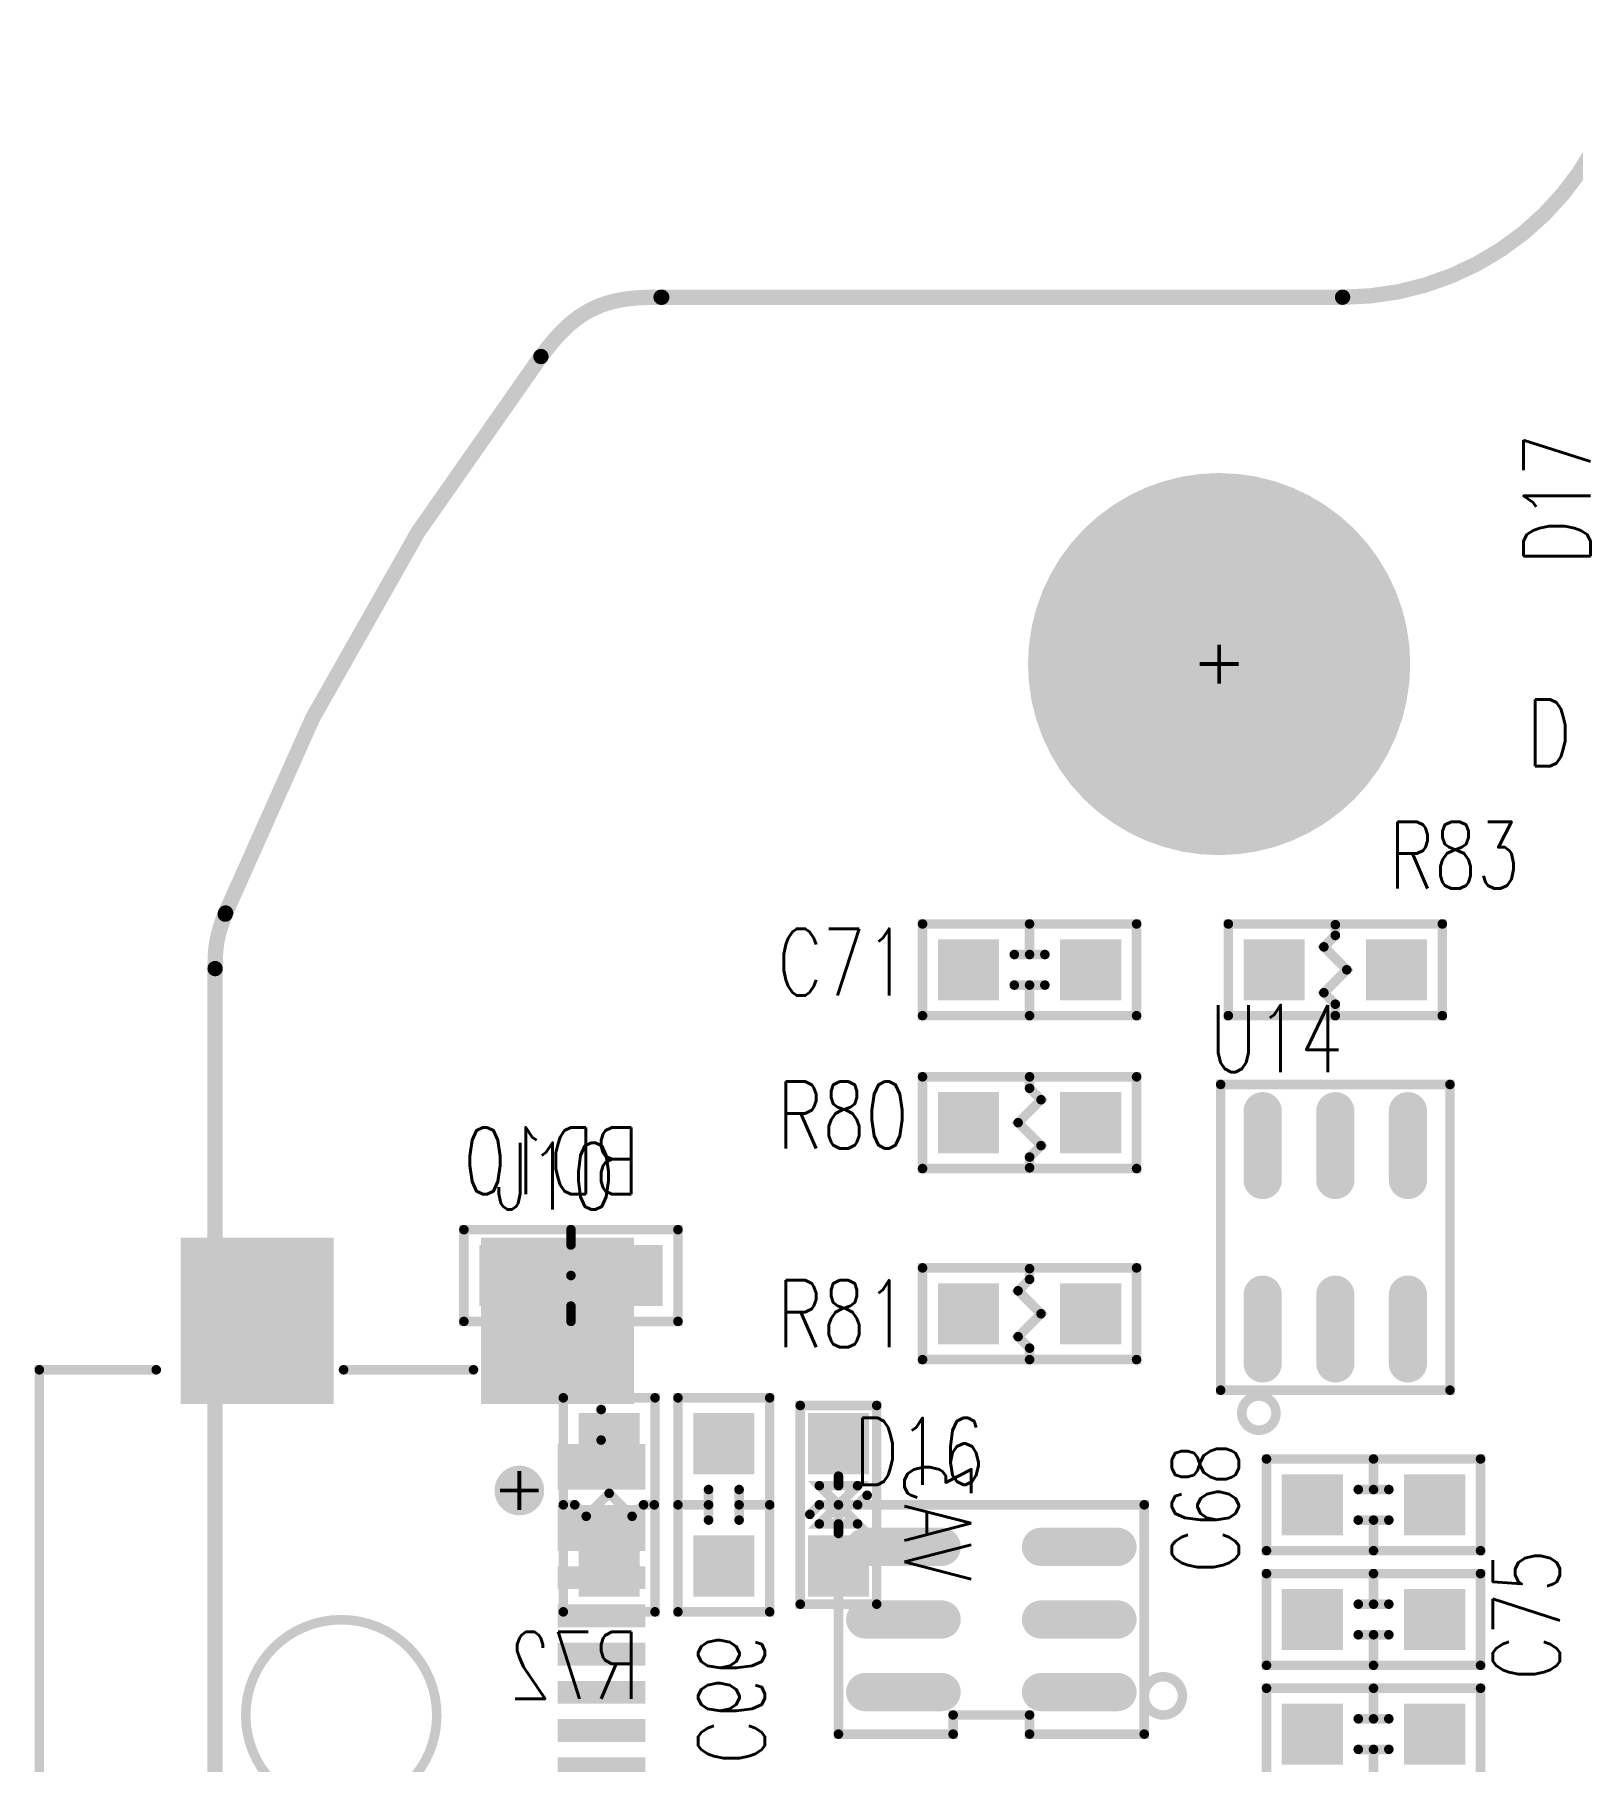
# Model space of a CAD drawing. Extents: x 161.5 to 223.1, y -5 to 48.5.
# Drawn here: x 161.48 to 181.6, y 21.14 to 43.74 of the extents above; entities that cross this region are included whole.
import ezdxf
from ezdxf.enums import TextEntityAlignment as Align

# ---------------------------------------------------------------- set-up
doc = ezdxf.new("R2010")
doc.units = 0
doc.header["$MEASUREMENT"] = 0
doc.layers.get('0').update_dxf_attribs({"linetype": 'CONTINUOUS'})
for name, color, linetype in [('2D_LINE_00', 136, 'CONTINUOUS'), ('DRIL_NPLTE_THRU_01', 4, 'CONTINUOUS'), ('DRIL_NPLTE_THRU_02', 176, 'CONTINUOUS'), ('DRIL_NPLTE_THRU_03', 216, 'CONTINUOUS'), ('DRIL_NPLTE_THRU_04', 16, 'CONTINUOUS'), ('DRIL_PLTE_THRU_01', 4, 'CONTINUOUS'), ('DRIL_PLTE_THRU_02', 176, 'CONTINUOUS'), ('DRIL_PLTE_THRU_03', 216, 'CONTINUOUS'), ('DRIL_PLTE_THRU_04', 16, 'CONTINUOUS'), ('DRIL_SYMBOL', 254, 'CONTINUOUS'), ('PADS_BOT', 1, 'CONTINUOUS'), ('PADS_INNER', 136, 'CONTINUOUS'), ('PADS_TOP', 136, 'CONTINUOUS'), ('PART_BOT_2DLINE_00', 6, 'CONTINUOUS'), ('PART_BOT_2DLINE_01', 6, 'CONTINUOUS'), ('PART_NAME_01', 2, 'CONTINUOUS'), ('PART_NAME_04', 6, 'CONTINUOUS'), ('PART_TOP_2DLINE_00', 2, 'CONTINUOUS'), ('PART_TOP_2DLINE_01', 2, 'CONTINUOUS')]:
    doc.layers.add(name, color=color, linetype=linetype)
doc.styles.add('W0$125', font='simplex', dxfattribs={"width": 0.75})

# ---------------------------------------------------------------- blocks, each defined once
blk = doc.blocks.new('SMOOTH_0$2')
at = {"const_width": 0.1}
blk.add_lwpolyline([(-0.05, 0, 1), (0.05, 0, 1)], format="xyb", close=True, dxfattribs=at)
blk = doc.blocks.new('DRAWING_144')
at = {"layer": '2D_LINE_00', "const_width": 0.2}
for points in [[(-30.405, 40.3, 0.382363), (-26.677, 43.637)], [(-40.893, 39.524, 0.071681), (-45.018, 32.243)]]:
    blk.add_lwpolyline(points, format="xyb", dxfattribs=at)
for points in [[(-39.312, 40.3), (-39.321, 40.3), (-39.329, 40.3), (-39.337, 40.3), (-39.346, 40.3), (-39.354, 40.3), (-39.362, 40.3), (-39.371, 40.3), (-39.379, 40.3), (-39.387, 40.299), (-39.395, 40.299), (-39.404, 40.299), (-39.412, 40.299), (-39.42, 40.299), (-39.429, 40.299), (-39.437, 40.299), (-39.445, 40.299), (-39.454, 40.299), (-39.462, 40.298), (-39.47, 40.298), (-39.479, 40.298), (-39.487, 40.298), (-39.495, 40.298), (-39.503, 40.297), (-39.512, 40.297), (-39.52, 40.297), (-39.528, 40.297), (-39.537, 40.296), (-39.545, 40.296), (-39.553, 40.296), (-39.561, 40.295), (-39.57, 40.295), (-39.578, 40.295), (-39.586, 40.294), (-39.595, 40.294), (-39.603, 40.293), (-39.611, 40.293), (-39.619, 40.292), (-39.628, 40.292), (-39.636, 40.291), (-39.644, 40.291), (-39.653, 40.29), (-39.661, 40.289), (-39.669, 40.289), (-39.677, 40.288), (-39.686, 40.287), (-39.694, 40.286), (-39.702, 40.286), (-39.71, 40.285), (-39.719, 40.284), (-39.727, 40.283), (-39.735, 40.282), (-39.743, 40.281), (-39.752, 40.28), (-39.76, 40.279), (-39.768, 40.278), (-39.776, 40.277), (-39.785, 40.276), (-39.793, 40.274), (-39.801, 40.273), (-39.809, 40.272), (-39.818, 40.271), (-39.826, 40.269), (-39.834, 40.268), (-39.842, 40.266), (-39.85, 40.265), (-39.859, 40.263), (-39.867, 40.262), (-39.875, 40.26), (-39.883, 40.259), (-39.891, 40.257), (-39.9, 40.255), (-39.908, 40.253), (-39.916, 40.252), (-39.924, 40.25), (-39.932, 40.248), (-39.94, 40.246), (-39.948, 40.244), (-39.956, 40.242), (-39.964, 40.24), (-39.973, 40.238), (-39.981, 40.235), (-39.989, 40.233), (-39.997, 40.231), (-40.005, 40.229), (-40.013, 40.226), (-40.021, 40.224), (-40.029, 40.222), (-40.037, 40.219), (-40.045, 40.217), (-40.052, 40.214), (-40.06, 40.211), (-40.068, 40.209), (-40.076, 40.206), (-40.084, 40.203), (-40.092, 40.2), (-40.1, 40.197), (-40.107, 40.195), (-40.115, 40.192), (-40.123, 40.189), (-40.131, 40.186), (-40.138, 40.182), (-40.146, 40.179), (-40.154, 40.176), (-40.161, 40.173), (-40.169, 40.17), (-40.177, 40.166), (-40.184, 40.163), (-40.192, 40.159), (-40.199, 40.156), (-40.207, 40.152), (-40.214, 40.149), (-40.222, 40.145), (-40.229, 40.141), (-40.237, 40.137), (-40.244, 40.134), (-40.251, 40.13), (-40.259, 40.126), (-40.266, 40.122), (-40.273, 40.118), (-40.281, 40.114), (-40.288, 40.11), (-40.295, 40.106), (-40.302, 40.101), (-40.309, 40.097), (-40.317, 40.093), (-40.324, 40.088), (-40.331, 40.084), (-40.338, 40.08), (-40.345, 40.075), (-40.352, 40.071), (-40.359, 40.066), (-40.366, 40.061), (-40.373, 40.057), (-40.379, 40.052), (-40.386, 40.047), (-40.393, 40.043), (-40.4, 40.038), (-40.407, 40.033), (-40.414, 40.028), (-40.42, 40.023), (-40.427, 40.018), (-40.434, 40.013), (-40.44, 40.008), (-40.447, 40.003), (-40.453, 39.998), (-40.46, 39.993), (-40.467, 39.987), (-40.473, 39.982), (-40.48, 39.977), (-40.486, 39.972), (-40.492, 39.966), (-40.499, 39.961), (-40.505, 39.956), (-40.511, 39.95), (-40.518, 39.945), (-40.524, 39.939), (-40.53, 39.934), (-40.537, 39.928), (-40.543, 39.923), (-40.549, 39.917), (-40.555, 39.911), (-40.561, 39.906), (-40.567, 39.9), (-40.573, 39.894), (-40.579, 39.888), (-40.585, 39.883), (-40.591, 39.877), (-40.597, 39.871), (-40.603, 39.865), (-40.609, 39.859), (-40.615, 39.853), (-40.621, 39.847), (-40.626, 39.842), (-40.632, 39.836), (-40.638, 39.83), (-40.644, 39.824), (-40.649, 39.817), (-40.655, 39.811), (-40.661, 39.805), (-40.666, 39.799), (-40.672, 39.793), (-40.677, 39.787), (-40.683, 39.781), (-40.689, 39.775), (-40.694, 39.768), (-40.7, 39.762), (-40.705, 39.756), (-40.711, 39.75), (-40.716, 39.744), (-40.721, 39.737), (-40.727, 39.731), (-40.732, 39.725), (-40.738, 39.718), (-40.743, 39.712), (-40.748, 39.706), (-40.754, 39.699), (-40.759, 39.693), (-40.764, 39.687), (-40.769, 39.68), (-40.775, 39.674), (-40.78, 39.667), (-40.785, 39.661), (-40.791, 39.654), (-40.796, 39.648), (-40.801, 39.642), (-40.806, 39.635), (-40.811, 39.629), (-40.817, 39.622), (-40.822, 39.616), (-40.827, 39.609), (-40.832, 39.603), (-40.837, 39.596), (-40.842, 39.59), (-40.848, 39.583), (-40.853, 39.577), (-40.858, 39.57), (-40.863, 39.564), (-40.868, 39.557), (-40.873, 39.55), (-40.878, 39.544), (-40.884, 39.537), (-40.889, 39.531), (-40.894, 39.524)], [(-39.312, 40.3), (-30.405, 40.3)], [(-45.018, 32.243), (-45.02, 32.239), (-45.021, 32.235), (-45.023, 32.232), (-45.024, 32.228), (-45.025, 32.224), (-45.027, 32.221), (-45.028, 32.217), (-45.029, 32.213), (-45.031, 32.21), (-45.032, 32.206), (-45.034, 32.203), (-45.035, 32.199), (-45.036, 32.195), (-45.038, 32.192), (-45.039, 32.188), (-45.04, 32.184), (-45.042, 32.181), (-45.043, 32.177), (-45.044, 32.173), (-45.046, 32.17), (-45.047, 32.166), (-45.049, 32.162), (-45.05, 32.159), (-45.051, 32.155), (-45.053, 32.151), (-45.054, 32.148), (-45.055, 32.144), (-45.057, 32.14), (-45.058, 32.137), (-45.059, 32.133), (-45.06, 32.129), (-45.062, 32.126), (-45.063, 32.122), (-45.064, 32.118), (-45.066, 32.115), (-45.067, 32.111), (-45.068, 32.107), (-45.07, 32.103), (-45.071, 32.1), (-45.072, 32.096), (-45.073, 32.092), (-45.075, 32.089), (-45.076, 32.085), (-45.077, 32.081), (-45.078, 32.078), (-45.08, 32.074), (-45.081, 32.07), (-45.082, 32.066), (-45.083, 32.063), (-45.084, 32.059), (-45.086, 32.055), (-45.087, 32.052), (-45.088, 32.048), (-45.089, 32.044), (-45.09, 32.04), (-45.091, 32.037), (-45.092, 32.033), (-45.094, 32.029), (-45.095, 32.026), (-45.096, 32.022), (-45.097, 32.018), (-45.098, 32.014), (-45.099, 32.011), (-45.1, 32.007), (-45.101, 32.003), (-45.102, 31.999), (-45.103, 31.996), (-45.104, 31.992), (-45.105, 31.988), (-45.106, 31.984), (-45.107, 31.98), (-45.108, 31.977), (-45.109, 31.973), (-45.11, 31.969), (-45.111, 31.965), (-45.112, 31.962), (-45.113, 31.958), (-45.114, 31.954), (-45.115, 31.95), (-45.116, 31.946), (-45.117, 31.943), (-45.118, 31.939), (-45.118, 31.935), (-45.119, 31.931), (-45.12, 31.927), (-45.121, 31.924), (-45.122, 31.92), (-45.123, 31.916), (-45.123, 31.912), (-45.124, 31.908), (-45.125, 31.904), (-45.126, 31.901), (-45.127, 31.897), (-45.127, 31.893), (-45.128, 31.889), (-45.129, 31.885), (-45.129, 31.881), (-45.13, 31.878), (-45.131, 31.874), (-45.132, 31.87), (-45.132, 31.866), (-45.133, 31.862), (-45.134, 31.858), (-45.134, 31.854), (-45.135, 31.851), (-45.135, 31.847), (-45.136, 31.843), (-45.137, 31.839), (-45.137, 31.835), (-45.138, 31.831), (-45.138, 31.827), (-45.139, 31.824), (-45.139, 31.82), (-45.14, 31.816), (-45.14, 31.812), (-45.141, 31.808), (-45.141, 31.804), (-45.142, 31.8), (-45.142, 31.796), (-45.143, 31.793), (-45.143, 31.789), (-45.144, 31.785), (-45.144, 31.781), (-45.145, 31.777), (-45.145, 31.773), (-45.145, 31.769), (-45.146, 31.765), (-45.146, 31.762), (-45.146, 31.758), (-45.147, 31.754), (-45.147, 31.75), (-45.147, 31.746), (-45.148, 31.742), (-45.148, 31.738), (-45.148, 31.734), (-45.149, 31.73), (-45.149, 31.727), (-45.149, 31.723), (-45.149, 31.719), (-45.15, 31.715), (-45.15, 31.711), (-45.15, 31.707), (-45.15, 31.703), (-45.151, 31.699), (-45.151, 31.695), (-45.151, 31.692), (-45.151, 31.688), (-45.151, 31.684), (-45.152, 31.68), (-45.152, 31.676), (-45.152, 31.672), (-45.152, 31.668), (-45.152, 31.664), (-45.152, 31.66), (-45.153, 31.656), (-45.153, 31.653), (-45.153, 31.649), (-45.153, 31.645), (-45.153, 31.641), (-45.153, 31.637), (-45.153, 31.633), (-45.153, 31.629), (-45.154, 31.625), (-45.154, 31.621), (-45.154, 31.617), (-45.154, 31.614), (-45.154, 31.61), (-45.154, 31.606), (-45.154, 31.602), (-45.154, 31.598), (-45.154, 31.594), (-45.154, 31.59), (-45.154, 31.586), (-45.154, 31.582), (-45.154, 31.578), (-45.154, 31.575), (-45.155, 31.571), (-45.155, 31.567), (-45.155, 31.563), (-45.155, 31.559), (-45.155, 31.555), (-45.155, 31.551), (-45.155, 31.547), (-45.155, 31.543), (-45.155, 31.539), (-45.155, 31.535), (-45.155, 31.532), (-45.155, 31.528), (-45.155, 31.524), (-45.155, 31.52), (-45.155, 31.516)], [(-45.155, 11.693), (-45.155, 31.516)]]:
    blk.add_lwpolyline(points, dxfattribs=at)
at = {"layer": '2D_LINE_00'}
for p in [(-39.321, 40.3), (-39.312, 40.3), (-39.312, 40.3), (-30.405, 40.3), (-30.405, 40.3), (-40.893, 39.524), (-45.024, 32.228), (-45.023, 32.232), (-45.021, 32.235), (-45.02, 32.239), (-45.018, 32.243), (-45.018, 32.243), (-45.155, 31.516)]:
    blk.add_blockref('SMOOTH_0$2', p, dxfattribs=at)
blk = doc.blocks.new('SMOOTH_0$125')
at = {"const_width": 0.0625}
blk.add_lwpolyline([(-0.03125, 0, 1), (0.03125, 0, 1)], format="xyb", close=True, dxfattribs=at)
blk = doc.blocks.new('PART_BODY_BOT_71')
at = {"layer": 'PART_BOT_2DLINE_00', "const_width": 0.125}
blk.add_lwpolyline([(-1.4, 0.6), (1.4, 0.6), (1.4, -0.6), (-1.4, -0.6)], close=True, dxfattribs=at)
for points in [[(0, 0.6), (0, 0.2)], [(-0.2, 0.2), (0.2, 0.2)], [(-0.2, -0.2), (0.2, -0.2)], [(0, -0.2), (0, -0.6)]]:
    blk.add_lwpolyline(points, dxfattribs=at)
at = {"layer": 'PART_BOT_2DLINE_00'}
for p in [(-1.4, 0.6), (0, 0.6), (1.4, 0.6), (-0.2, 0.2), (0, 0.2), (0.2, 0.2), (-0.2, -0.2), (0, -0.2), (0.2, -0.2), (-1.4, -0.6), (0, -0.6), (1.4, -0.6)]:
    blk.add_blockref('SMOOTH_0$125', p, dxfattribs=at)
blk = doc.blocks.new('DRIL_HOLE_0')
blk.add_lwpolyline([(0, 0, 1), (0, 0, 1)], format="xyb", close=True)
blk = doc.blocks.new('PAD_0')
blk.add_lwpolyline([(0, 0, 1), (0, 0, 1)], format="xyb", close=True)
blk = doc.blocks.new('PAD_9')
at = {"const_width": 0.8}
blk.add_lwpolyline([(-0.4, 0), (0.4, 0)], dxfattribs=at)
blk = doc.blocks.new('STK_BOT_14')
at = {"layer": 'DRIL_PLTE_THRU_01'}
blk.add_blockref('DRIL_HOLE_0', (0, 0), dxfattribs=at)
at = {"layer": 'DRIL_PLTE_THRU_02'}
blk.add_blockref('DRIL_HOLE_0', (0, 0), dxfattribs=at)
at = {"layer": 'DRIL_PLTE_THRU_03'}
blk.add_blockref('DRIL_HOLE_0', (0, 0), dxfattribs=at)
at = {"layer": 'DRIL_PLTE_THRU_04'}
blk.add_blockref('DRIL_HOLE_0', (0, 0), dxfattribs=at)
at = {"layer": 'PADS_BOT'}
blk.add_blockref('PAD_9', (0, 0), dxfattribs=at)
at = {"layer": 'PADS_INNER'}
blk.add_blockref('PAD_0', (0, 0), dxfattribs=at)
at = {"layer": 'PADS_TOP'}
blk.add_blockref('PAD_0', (0, 0), dxfattribs=at)
blk = doc.blocks.new('SYM_BOT_9')
for name, p in [('PART_BODY_BOT_71', (0, 0)), ('STK_BOT_14', (-0.8, 0)), ('STK_BOT_14', (0.8, 0))]:
    blk.add_blockref(name, p)
blk = doc.blocks.new('PART_BOT_42')
blk.add_blockref('SYM_BOT_9', (0, 0))
at = {"layer": 'PART_NAME_04', "style": 'W0$125', "width": 0.75}
blk.add_text('C66', height=0.875, dxfattribs=at).set_placement((-3.4, 0.1), align=Align.MIDDLE_LEFT)
blk = doc.blocks.new('PART_BODY_TOP_71')
at = {"layer": 'PART_TOP_2DLINE_00', "const_width": 0.125}
blk.add_lwpolyline([(-1.4, 0.6), (1.4, 0.6), (1.4, -0.6), (-1.4, -0.6)], close=True, dxfattribs=at)
for points in [[(0, 0.6), (0, 0.2)], [(-0.2, 0.2), (0.2, 0.2)], [(-0.2, -0.2), (0.2, -0.2)], [(0, -0.2), (0, -0.6)]]:
    blk.add_lwpolyline(points, dxfattribs=at)
at = {"layer": 'PART_TOP_2DLINE_00'}
for p in [(-1.4, 0.6), (0, 0.6), (1.4, 0.6), (-0.2, 0.2), (0, 0.2), (0.2, 0.2), (-0.2, -0.2), (0, -0.2), (0.2, -0.2), (-1.4, -0.6), (0, -0.6), (1.4, -0.6)]:
    blk.add_blockref('SMOOTH_0$125', p, dxfattribs=at)
blk = doc.blocks.new('STK_TOP_14')
at = {"layer": 'DRIL_PLTE_THRU_01'}
blk.add_blockref('DRIL_HOLE_0', (0, 0), dxfattribs=at)
at = {"layer": 'DRIL_PLTE_THRU_02'}
blk.add_blockref('DRIL_HOLE_0', (0, 0), dxfattribs=at)
at = {"layer": 'DRIL_PLTE_THRU_03'}
blk.add_blockref('DRIL_HOLE_0', (0, 0), dxfattribs=at)
at = {"layer": 'DRIL_PLTE_THRU_04'}
blk.add_blockref('DRIL_HOLE_0', (0, 0), dxfattribs=at)
at = {"layer": 'PADS_BOT'}
blk.add_blockref('PAD_0', (0, 0), dxfattribs=at)
at = {"layer": 'PADS_INNER'}
blk.add_blockref('PAD_0', (0, 0), dxfattribs=at)
at = {"layer": 'PADS_TOP'}
blk.add_blockref('PAD_9', (0, 0), dxfattribs=at)
blk = doc.blocks.new('SYM_TOP_9')
for name, p in [('PART_BODY_TOP_71', (0, 0)), ('STK_TOP_14', (-0.8, 0)), ('STK_TOP_14', (0.8, 0))]:
    blk.add_blockref(name, p)
blk = doc.blocks.new('PART_TOP_44')
blk.add_blockref('SYM_TOP_9', (0, 0))
at = {"layer": 'PART_NAME_01', "style": 'W0$125', "width": 0.75}
blk.add_text('C68', height=0.875, rotation=270, dxfattribs=at).set_placement((2.2, 0.9), align=Align.MIDDLE_LEFT)
blk = doc.blocks.new('PART_TOP_48')
blk.add_blockref('SYM_TOP_9', (0, 0))
at = {"layer": 'PART_NAME_01', "style": 'W0$125', "width": 0.75}
blk.add_text('C71', height=0.875, dxfattribs=at).set_placement((-3.3, 0.1), align=Align.MIDDLE_LEFT)
blk = doc.blocks.new('PART_TOP_50')
blk.add_blockref('SYM_TOP_9', (0, 0))
at = {"layer": 'PART_NAME_01', "style": 'W0$125', "width": 0.75}
blk.add_text('C74', height=0.875, rotation=180, dxfattribs=at).set_placement((-0.8, 1.3), align=Align.MIDDLE_LEFT)
blk = doc.blocks.new('PART_TOP_51')
blk.add_blockref('SYM_TOP_9', (0, 0))
at = {"layer": 'PART_NAME_01', "style": 'W0$125', "width": 0.75}
blk.add_text('C75', height=0.875, rotation=270, dxfattribs=at).set_placement((-2, 0.8), align=Align.MIDDLE_LEFT)
blk = doc.blocks.new('PART_BODY_BOT_74')
at = {"layer": 'PART_BOT_2DLINE_01', "const_width": 0.125}
for points in [[(-0.5, 1.3), (0.5, 1.3), (0.5, -1.3), (-0.5, -1.3)], [(-0.25, 0.25), (0.25, 0.25), (0, 0)], [(0, 0), (-0.25, -0.25), (0.25, -0.25)]]:
    blk.add_lwpolyline(points, close=True, dxfattribs=at)
for points in [[(0, 0.25), (0, 0.375)], [(-0.375, 0.125), (-0.25, 0), (0.25, 0), (0.375, -0.125)], [(0, -0.25), (0, -0.375)]]:
    blk.add_lwpolyline(points, dxfattribs=at)
at = {"layer": 'PART_BOT_2DLINE_01'}
for p in [(-0.5, 1.3), (0.5, 1.3), (-0.25, 0.25), (0, 0.375), (0, 0.25), (0.25, 0.25), (-0.375, 0.125), (-0.25, 0), (0, 0), (0, 0), (0.25, 0), (-0.25, -0.25), (0, -0.25), (0.25, -0.25), (0.375, -0.125), (0, -0.375), (-0.5, -1.3), (0.5, -1.3)]:
    blk.add_blockref('SMOOTH_0$125', p, dxfattribs=at)
blk = doc.blocks.new('PAD_12')
at = {"const_width": 0.8}
blk.add_lwpolyline([(-0.4, 0), (0.4, 0)], dxfattribs=at)
blk = doc.blocks.new('STK_BOT_17')
at = {"layer": 'DRIL_NPLTE_THRU_01'}
blk.add_blockref('DRIL_HOLE_0', (0, 0), dxfattribs=at)
at = {"layer": 'DRIL_NPLTE_THRU_02'}
blk.add_blockref('DRIL_HOLE_0', (0, 0), dxfattribs=at)
at = {"layer": 'DRIL_NPLTE_THRU_03'}
blk.add_blockref('DRIL_HOLE_0', (0, 0), dxfattribs=at)
at = {"layer": 'DRIL_NPLTE_THRU_04'}
blk.add_blockref('DRIL_HOLE_0', (0, 0), dxfattribs=at)
at = {"layer": 'PADS_BOT'}
blk.add_blockref('PAD_12', (0, 0), dxfattribs=at)
at = {"layer": 'PADS_INNER'}
blk.add_blockref('PAD_0', (0, 0), dxfattribs=at)
at = {"layer": 'PADS_TOP'}
blk.add_blockref('PAD_0', (0, 0), dxfattribs=at)
blk = doc.blocks.new('SYM_BOT_12')
for name, p in [('PART_BODY_BOT_74', (0, 0)), ('STK_BOT_17', (0, 0.8)), ('STK_BOT_17', (0, -0.8))]:
    blk.add_blockref(name, p)
blk = doc.blocks.new('PART_BOT_60')
blk.add_blockref('SYM_BOT_12', (0, 0))
at = {"layer": 'PART_NAME_04', "style": 'W0$125', "width": 0.75}
blk.add_text('VA3', height=0.875, rotation=90, dxfattribs=at).set_placement((-1.3, -1), align=Align.MIDDLE_LEFT)
blk = doc.blocks.new('PART_BODY_BOT_75')
at = {"layer": 'PART_BOT_2DLINE_00', "const_width": 0.125}
blk.add_lwpolyline([(-1.4, 0.6), (1.4, 0.6), (1.4, -0.6), (-1.4, -0.6)], close=True, dxfattribs=at)
for points in [[(0, 0.6), (0, 0.4, 1), (0, 0)], [(0, -0.4, 1), (0, 0)]]:
    blk.add_lwpolyline(points, format="xyb", dxfattribs=at)
blk.add_lwpolyline([(0, -0.4), (0, -0.6)], dxfattribs=at)
at = {"layer": 'PART_BOT_2DLINE_00'}
for p in [(-1.4, 0.6), (0, 0.6), (0, 0.4), (1.4, 0.6), (0, 0), (0, 0), (0, -0.4), (0, -0.4), (-1.4, -0.6), (0, -0.6), (1.4, -0.6)]:
    blk.add_blockref('SMOOTH_0$125', p, dxfattribs=at)
blk = doc.blocks.new('SYM_BOT_13')
for name, p in [('PART_BODY_BOT_75', (0, 0)), ('STK_BOT_14', (-0.8, 0)), ('STK_BOT_14', (0.8, 0))]:
    blk.add_blockref(name, p)
blk = doc.blocks.new('PART_BOT_63')
blk.add_blockref('SYM_BOT_13', (0, 0))
at = {"layer": 'PART_NAME_04', "style": 'W0$125', "width": 0.75}
blk.add_text('BD10', height=0.875, dxfattribs=at).set_placement((-0.9, 1.5), align=Align.MIDDLE_LEFT)
blk = doc.blocks.new('PART_BODY_BOT_79')
at = {"layer": 'PART_BOT_2DLINE_00', "const_width": 0.125}
blk.add_lwpolyline([(-1.4, 0.6), (1.4, 0.6), (1.4, -0.6), (-1.4, -0.6)], close=True, dxfattribs=at)
blk.add_lwpolyline([(0, 0.59), (0, 0.45), (-0.15, 0.3), (0.15, 0), (-0.15, -0.3), (0, -0.45), (0, -0.6)], dxfattribs=at)
at = {"layer": 'PART_BOT_2DLINE_00'}
for p in [(-1.4, 0.6), (0, 0.59), (0, 0.45), (1.4, 0.6), (-0.15, 0.3), (0.15, 0), (-0.15, -0.3), (0, -0.45), (-1.4, -0.6), (0, -0.6), (1.4, -0.6)]:
    blk.add_blockref('SMOOTH_0$125', p, dxfattribs=at)
blk = doc.blocks.new('SYM_BOT_17')
for name, p in [('PART_BODY_BOT_79', (0, 0)), ('STK_BOT_14', (-0.8, 0)), ('STK_BOT_14', (0.8, 0))]:
    blk.add_blockref(name, p)
blk = doc.blocks.new('PART_BOT_100')
blk.add_blockref('SYM_BOT_17', (0, 0))
at = {"layer": 'PART_NAME_04', "style": 'W0$125', "width": 0.75}
blk.add_text('R72', height=0.875, rotation=270, dxfattribs=at).set_placement((-2.1, 0.4), align=Align.MIDDLE_LEFT)
blk = doc.blocks.new('PART_BODY_TOP_79')
at = {"layer": 'PART_TOP_2DLINE_00', "const_width": 0.125}
blk.add_lwpolyline([(-1.4, 0.6), (1.4, 0.6), (1.4, -0.6), (-1.4, -0.6)], close=True, dxfattribs=at)
blk.add_lwpolyline([(0, 0.59), (0, 0.45), (-0.15, 0.3), (0.15, 0), (-0.15, -0.3), (0, -0.45), (0, -0.6)], dxfattribs=at)
at = {"layer": 'PART_TOP_2DLINE_00'}
for p in [(-1.4, 0.6), (0, 0.59), (0, 0.45), (1.4, 0.6), (-0.15, 0.3), (0.15, 0), (-0.15, -0.3), (0, -0.45), (-1.4, -0.6), (0, -0.6), (1.4, -0.6)]:
    blk.add_blockref('SMOOTH_0$125', p, dxfattribs=at)
blk = doc.blocks.new('SYM_TOP_17')
for name, p in [('PART_BODY_TOP_79', (0, 0)), ('STK_TOP_14', (-0.8, 0)), ('STK_TOP_14', (0.8, 0))]:
    blk.add_blockref(name, p)
blk = doc.blocks.new('PART_TOP_109')
blk.add_blockref('SYM_TOP_17', (0, 0))
at = {"layer": 'PART_NAME_01', "style": 'W0$125', "width": 0.75}
blk.add_text('R80', height=0.875, rotation=180, dxfattribs=at).set_placement((3.3, -0.1), align=Align.MIDDLE_LEFT)
blk = doc.blocks.new('PART_TOP_110')
blk.add_blockref('SYM_TOP_17', (0, 0))
at = {"layer": 'PART_NAME_01', "style": 'W0$125', "width": 0.75}
blk.add_text('R81', height=0.875, dxfattribs=at).set_placement((-3.3, 0), align=Align.MIDDLE_LEFT)
blk = doc.blocks.new('PART_TOP_112')
blk.add_blockref('SYM_TOP_17', (0, 0))
at = {"layer": 'PART_NAME_01', "style": 'W0$125', "width": 0.75}
blk.add_text('R83', height=0.875, dxfattribs=at).set_placement((0.7, 1.5), align=Align.MIDDLE_LEFT)
blk = doc.blocks.new('PART_BODY_TOP_88')
at = {"layer": 'PART_TOP_2DLINE_00', "const_width": 0.125}
blk.add_lwpolyline([(-1.7, -2.1), (1.7, -2.1), (1.7, 2.1), (-1.7, 2.1)], close=True, dxfattribs=at)
for points in [[(-1.6, 0), (1.7, 0)], [(0, 0), (0, -2.1)]]:
    blk.add_lwpolyline(points, dxfattribs=at)
at = {"layer": 'PART_TOP_2DLINE_00'}
for p in [(-1.7, 2.1), (1.7, 2.1), (-1.6, 0), (0, 0), (1.7, 0), (-1.7, -2.1), (0, -2.1), (1.7, -2.1)]:
    blk.add_blockref('SMOOTH_0$125', p, dxfattribs=at)
blk = doc.blocks.new('PAD_24')
at = {"const_width": 1}
blk.add_lwpolyline([(-0.6, 0), (0.6, 0)], dxfattribs=at)
blk = doc.blocks.new('STK_TOP_32')
at = {"layer": 'DRIL_PLTE_THRU_01'}
blk.add_blockref('DRIL_HOLE_0', (0, 0), dxfattribs=at)
at = {"layer": 'DRIL_PLTE_THRU_02'}
blk.add_blockref('DRIL_HOLE_0', (0, 0), dxfattribs=at)
at = {"layer": 'DRIL_PLTE_THRU_03'}
blk.add_blockref('DRIL_HOLE_0', (0, 0), dxfattribs=at)
at = {"layer": 'DRIL_PLTE_THRU_04'}
blk.add_blockref('DRIL_HOLE_0', (0, 0), dxfattribs=at)
at = {"layer": 'PADS_BOT'}
blk.add_blockref('PAD_0', (0, 0), dxfattribs=at)
at = {"layer": 'PADS_INNER'}
blk.add_blockref('PAD_0', (0, 0), dxfattribs=at)
at = {"layer": 'PADS_TOP', "rotation": 90}
blk.add_blockref('PAD_24', (0, 0), dxfattribs=at)
blk = doc.blocks.new('SYM_TOP_26')
for name, p in [('STK_TOP_32', (0, 1.3)), ('PART_BODY_TOP_88', (0, 0)), ('STK_TOP_32', (-1, -1.3)), ('STK_TOP_32', (1, -1.3))]:
    blk.add_blockref(name, p)
blk = doc.blocks.new('PART_TOP_126')
blk.add_blockref('SYM_TOP_26', (0, 0))
at = {"layer": 'PART_NAME_01', "style": 'W0$125', "width": 0.75}
blk.add_text('D17', height=0.875, dxfattribs=at).set_placement((-0.7, 3.1), align=Align.MIDDLE_LEFT)
blk = doc.blocks.new('PART_BODY_TOP_90')
at = {"layer": 'PART_TOP_2DLINE_00', "const_width": 0.125}
blk.add_lwpolyline([(-1.5, 2), (-1.5, 0.5), (-1.25, 0.5), (-1.25, -0.5), (-1.5, -0.5), (-1.5, -2), (1.5, -2), (1.5, 2)], close=True, dxfattribs=at)
blk.add_lwpolyline([(-1.25, -2.25, 1), (-0.75, -2.25, 1)], format="xyb", close=True, dxfattribs=at)
at = {"layer": 'PART_TOP_2DLINE_00'}
for p in [(-1.5, 2), (1.5, 2), (-1.5, 0.5), (-1.25, 0.5), (-1.5, -0.5), (-1.25, -0.5), (-1.5, -2), (1.5, -2)]:
    blk.add_blockref('SMOOTH_0$125', p, dxfattribs=at)
blk = doc.blocks.new('PAD_25')
at = {"const_width": 0.25}
blk.add_lwpolyline([(-0.5, -0.125), (0.5, -0.125, 1), (0.5, 0.125), (-0.5, 0.125, 1)], format="xyb", close=True, dxfattribs=at)
blk = doc.blocks.new('STK_TOP_33')
at = {"layer": 'DRIL_PLTE_THRU_01'}
blk.add_blockref('DRIL_HOLE_0', (0, 0), dxfattribs=at)
at = {"layer": 'DRIL_PLTE_THRU_02'}
blk.add_blockref('DRIL_HOLE_0', (0, 0), dxfattribs=at)
at = {"layer": 'DRIL_PLTE_THRU_03'}
blk.add_blockref('DRIL_HOLE_0', (0, 0), dxfattribs=at)
at = {"layer": 'DRIL_PLTE_THRU_04'}
blk.add_blockref('DRIL_HOLE_0', (0, 0), dxfattribs=at)
at = {"layer": 'PADS_BOT'}
blk.add_blockref('PAD_0', (0, 0), dxfattribs=at)
at = {"layer": 'PADS_INNER'}
blk.add_blockref('PAD_0', (0, 0), dxfattribs=at)
at = {"layer": 'PADS_TOP', "rotation": 90}
blk.add_blockref('PAD_25', (0, 0), dxfattribs=at)
blk = doc.blocks.new('SYM_TOP_28')
for name, p in [('PART_BODY_TOP_90', (0, 0)), ('STK_TOP_33', (-0.95, 1.15)), ('STK_TOP_33', (0, 1.15)), ('STK_TOP_33', (0.95, 1.15)), ('STK_TOP_33', (-0.95, -1.15)), ('STK_TOP_33', (0, -1.15)), ('STK_TOP_33', (0.95, -1.15))]:
    blk.add_blockref(name, p)
blk = doc.blocks.new('PART_TOP_131')
blk.add_blockref('SYM_TOP_28', (0, 0))
at = {"layer": 'PART_NAME_01', "style": 'W0$125', "width": 0.75}
blk.add_text('D16', height=0.875, rotation=270, dxfattribs=at).set_placement((2.2, 1.8), align=Align.MIDDLE_LEFT)
blk = doc.blocks.new('PART_BODY_TOP_92')
at = {"layer": 'PART_TOP_2DLINE_00', "const_width": 0.125}
blk.add_lwpolyline([(-1.5, -2), (-1.5, 2), (1.5, 2), (1.5, -2)], close=True, dxfattribs=at)
at = {"layer": 'PART_TOP_2DLINE_01', "const_width": 0.125}
blk.add_lwpolyline([(-1.22361, -2.3, 1), (-0.77639, -2.3, 1)], format="xyb", close=True, dxfattribs=at)
at = {"layer": 'PART_TOP_2DLINE_00'}
for p in [(-1.5, 2), (1.5, 2), (-1.5, -2), (1.5, -2)]:
    blk.add_blockref('SMOOTH_0$125', p, dxfattribs=at)
blk = doc.blocks.new('PAD_26')
at = {"const_width": 0.25}
blk.add_lwpolyline([(-0.45, -0.125), (0.45, -0.125, 1), (0.45, 0.125), (-0.45, 0.125, 1)], format="xyb", close=True, dxfattribs=at)
blk = doc.blocks.new('STK_TOP_36')
at = {"layer": 'DRIL_NPLTE_THRU_01'}
blk.add_blockref('DRIL_HOLE_0', (0, 0), dxfattribs=at)
at = {"layer": 'DRIL_NPLTE_THRU_02'}
blk.add_blockref('DRIL_HOLE_0', (0, 0), dxfattribs=at)
at = {"layer": 'DRIL_NPLTE_THRU_03'}
blk.add_blockref('DRIL_HOLE_0', (0, 0), dxfattribs=at)
at = {"layer": 'DRIL_NPLTE_THRU_04'}
blk.add_blockref('DRIL_HOLE_0', (0, 0), dxfattribs=at)
at = {"layer": 'PADS_BOT'}
blk.add_blockref('PAD_0', (0, 0), dxfattribs=at)
at = {"layer": 'PADS_INNER'}
blk.add_blockref('PAD_0', (0, 0), dxfattribs=at)
at = {"layer": 'PADS_TOP', "rotation": 90}
blk.add_blockref('PAD_26', (0, 0), dxfattribs=at)
blk = doc.blocks.new('SYM_TOP_30')
for name, p in [('PART_BODY_TOP_92', (0, 0)), ('STK_TOP_36', (-0.95, 1.2)), ('STK_TOP_36', (0, 1.2)), ('STK_TOP_36', (0.95, 1.2)), ('STK_TOP_36', (-0.95, -1.2)), ('STK_TOP_36', (0, -1.2)), ('STK_TOP_36', (0.95, -1.2))]:
    blk.add_blockref(name, p)
blk = doc.blocks.new('PART_TOP_134')
blk.add_blockref('SYM_TOP_30', (0, 0))
at = {"layer": 'PART_NAME_01', "style": 'W0$125', "width": 0.75}
blk.add_text('U14', height=0.875, dxfattribs=at).set_placement((0.1, 2.6), align=Align.MIDDLE_RIGHT)
blk = doc.blocks.new('PART_BODY_TOP_99')
at = {"layer": 'PART_TOP_2DLINE_01', "const_width": 0.125}
for points in [[(-3.55, 0.57), (-3.95, 0.57)], [(3.95, 0.57), (3.55, 0.57)], [(-4.47, -1.1), (-4.47, -2.8)], [(4.47, -2.8), (4.47, -1.1)], [(-4.47, -5.25), (-4.47, -6.78), (4.47, -6.78), (4.47, -5.2)]]:
    blk.add_lwpolyline(points, dxfattribs=at)
blk.add_lwpolyline([(1.3, -2.83, 1), (-1.2, -2.83, 1)], format="xyb", close=True, dxfattribs=at)
at = {"layer": 'PART_TOP_2DLINE_01'}
for p in [(-3.95, 0.57), (-3.55, 0.57), (3.55, 0.57), (3.95, 0.57), (-4.47, -1.1), (4.47, -1.1), (-4.47, -2.8), (4.47, -2.8), (-4.47, -5.25), (4.47, -5.2), (-4.47, -6.78), (4.47, -6.78)]:
    blk.add_blockref('SMOOTH_0$125', p, dxfattribs=at)
blk = doc.blocks.new('PAD_34')
at = {"const_width": 0.3}
blk.add_lwpolyline([(-0.575, 0), (0.575, 0)], dxfattribs=at)
blk = doc.blocks.new('STK_TOP_39')
at = {"layer": 'DRIL_NPLTE_THRU_01'}
blk.add_blockref('DRIL_HOLE_0', (0, 0), dxfattribs=at)
at = {"layer": 'DRIL_NPLTE_THRU_02'}
blk.add_blockref('DRIL_HOLE_0', (0, 0), dxfattribs=at)
at = {"layer": 'DRIL_NPLTE_THRU_03'}
blk.add_blockref('DRIL_HOLE_0', (0, 0), dxfattribs=at)
at = {"layer": 'DRIL_NPLTE_THRU_04'}
blk.add_blockref('DRIL_HOLE_0', (0, 0), dxfattribs=at)
at = {"layer": 'PADS_BOT'}
blk.add_blockref('PAD_0', (0, 0), dxfattribs=at)
at = {"layer": 'PADS_INNER'}
blk.add_blockref('PAD_0', (0, 0), dxfattribs=at)
at = {"layer": 'PADS_TOP', "rotation": 90}
blk.add_blockref('PAD_34', (0, 0), dxfattribs=at)
blk = doc.blocks.new('PAD_35')
at = {"const_width": 2}
blk.add_lwpolyline([(-1.09, 0), (1.09, 0)], dxfattribs=at)
blk = doc.blocks.new('STK_TOP_40')
at = {"layer": 'DRIL_NPLTE_THRU_01'}
blk.add_blockref('DRIL_HOLE_0', (0, 0), dxfattribs=at)
at = {"layer": 'DRIL_NPLTE_THRU_02'}
blk.add_blockref('DRIL_HOLE_0', (0, 0), dxfattribs=at)
at = {"layer": 'DRIL_NPLTE_THRU_03'}
blk.add_blockref('DRIL_HOLE_0', (0, 0), dxfattribs=at)
at = {"layer": 'DRIL_NPLTE_THRU_04'}
blk.add_blockref('DRIL_HOLE_0', (0, 0), dxfattribs=at)
at = {"layer": 'PADS_BOT'}
blk.add_blockref('PAD_0', (0, 0), dxfattribs=at)
at = {"layer": 'PADS_INNER'}
blk.add_blockref('PAD_0', (0, 0), dxfattribs=at)
at = {"layer": 'PADS_TOP'}
blk.add_blockref('PAD_35', (0, 0), dxfattribs=at)
blk = doc.blocks.new('DRIL_SYMBOL_0$65')
at = {"layer": 'DRIL_SYMBOL', "const_width": 0.0508}
for points in [[(0, -0.254), (0, 0.254)], [(-0.254, 0), (0.254, 0)]]:
    blk.add_lwpolyline(points, dxfattribs=at)
blk = doc.blocks.new('DRIL_HOLE_0$65')
at = {"const_width": 0.325}
blk.add_lwpolyline([(-0.1625, 0, 1), (0.1625, 0, 1)], format="xyb", close=True, dxfattribs=at)
blk.add_blockref('DRIL_SYMBOL_0$65', (0, 0))
blk = doc.blocks.new('PAD_36')
at = {"const_width": 0.325}
blk.add_lwpolyline([(0, -0.1625, 1), (0, 0.1625, 1)], format="xyb", close=True, dxfattribs=at)
blk = doc.blocks.new('STK_TOP_41')
at = {"layer": 'DRIL_NPLTE_THRU_01'}
blk.add_blockref('DRIL_HOLE_0$65', (0, 0), dxfattribs=at)
at = {"layer": 'DRIL_NPLTE_THRU_02'}
blk.add_blockref('DRIL_HOLE_0$65', (0, 0), dxfattribs=at)
at = {"layer": 'DRIL_NPLTE_THRU_03'}
blk.add_blockref('DRIL_HOLE_0$65', (0, 0), dxfattribs=at)
at = {"layer": 'DRIL_NPLTE_THRU_04'}
blk.add_blockref('DRIL_HOLE_0$65', (0, 0), dxfattribs=at)
at = {"layer": 'PADS_BOT'}
blk.add_blockref('PAD_36', (0, 0), dxfattribs=at)
at = {"layer": 'PADS_INNER'}
blk.add_blockref('PAD_36', (0, 0), dxfattribs=at)
at = {"layer": 'PADS_TOP'}
blk.add_blockref('PAD_36', (0, 0), dxfattribs=at)
blk = doc.blocks.new('PAD_37')
at = {"const_width": 0.6}
blk.add_lwpolyline([(-0.575, 0), (0.575, 0)], dxfattribs=at)
blk = doc.blocks.new('STK_TOP_66')
at = {"layer": 'DRIL_NPLTE_THRU_01'}
blk.add_blockref('DRIL_HOLE_0', (0, 0), dxfattribs=at)
at = {"layer": 'DRIL_NPLTE_THRU_02'}
blk.add_blockref('DRIL_HOLE_0', (0, 0), dxfattribs=at)
at = {"layer": 'DRIL_NPLTE_THRU_03'}
blk.add_blockref('DRIL_HOLE_0', (0, 0), dxfattribs=at)
at = {"layer": 'DRIL_NPLTE_THRU_04'}
blk.add_blockref('DRIL_HOLE_0', (0, 0), dxfattribs=at)
at = {"layer": 'PADS_BOT'}
blk.add_blockref('PAD_0', (0, 0), dxfattribs=at)
at = {"layer": 'PADS_INNER'}
blk.add_blockref('PAD_0', (0, 0), dxfattribs=at)
at = {"layer": 'PADS_TOP', "rotation": 90}
blk.add_blockref('PAD_37', (0, 0), dxfattribs=at)
blk = doc.blocks.new('SYM_TOP_36')
for name, p in [('STK_TOP_66', (-3.2, 0.575)), ('STK_TOP_66', (-2.4, 0.575)), ('STK_TOP_66', (2.4, 0.575)), ('STK_TOP_66', (3.2, 0.575)), ('STK_TOP_39', (-1.75, 0.575)), ('STK_TOP_39', (-1.25, 0.575)), ('STK_TOP_39', (-0.75, 0.575)), ('STK_TOP_39', (-0.25, 0.575)), ('STK_TOP_39', (0.25, 0.575)), ('STK_TOP_39', (0.75, 0.575)), ('STK_TOP_39', (1.25, 0.575)), ('STK_TOP_39', (1.75, 0.575)), ('STK_TOP_40', (-5.11, 0)), ('STK_TOP_40', (5.11, 0)), ('PART_BODY_TOP_99', (0, 0)), ('STK_TOP_41', (-2.89, -0.5)), ('STK_TOP_41', (2.89, -0.5)), ('STK_TOP_40', (-5.11, -3.93)), ('STK_TOP_40', (5.11, -3.93))]:
    blk.add_blockref(name, p)
blk = doc.blocks.new('PART_TOP_148')
blk.add_blockref('SYM_TOP_36', (0, 0))
at = {"layer": 'PART_NAME_01', "style": 'W0$125', "width": 0.75}
blk.add_text('J10', height=0.875, rotation=90, dxfattribs=at).set_placement((-7.00291, -0.825), align=Align.MIDDLE_LEFT)
blk = doc.blocks.new('DRIL_SYMBOL_5')
at = {"layer": 'DRIL_SYMBOL', "const_width": 0.0508}
for points in [[(0, -0.254), (0, 0.254)], [(-0.254, 0), (0.254, 0)]]:
    blk.add_lwpolyline(points, dxfattribs=at)
blk = doc.blocks.new('DRIL_HOLE_5')
at = {"const_width": 2.5}
blk.add_lwpolyline([(-1.25, 0, 1), (1.25, 0, 1)], format="xyb", close=True, dxfattribs=at)
blk.add_blockref('DRIL_SYMBOL_5', (0, 0))
blk = doc.blocks.new('PAD_38')
at = {"const_width": 2.5}
blk.add_lwpolyline([(0, -1.25, 1), (0, 1.25, 1)], format="xyb", close=True, dxfattribs=at)
blk = doc.blocks.new('STK_TOP_79')
at = {"layer": 'DRIL_NPLTE_THRU_01'}
blk.add_blockref('DRIL_HOLE_5', (0, 0), dxfattribs=at)
at = {"layer": 'DRIL_NPLTE_THRU_02'}
blk.add_blockref('DRIL_HOLE_5', (0, 0), dxfattribs=at)
at = {"layer": 'DRIL_NPLTE_THRU_03'}
blk.add_blockref('DRIL_HOLE_5', (0, 0), dxfattribs=at)
at = {"layer": 'DRIL_NPLTE_THRU_04'}
blk.add_blockref('DRIL_HOLE_5', (0, 0), dxfattribs=at)
at = {"layer": 'PADS_BOT'}
blk.add_blockref('PAD_38', (0, 0), dxfattribs=at)
at = {"layer": 'PADS_INNER'}
blk.add_blockref('PAD_38', (0, 0), dxfattribs=at)
at = {"layer": 'PADS_TOP'}
blk.add_blockref('PAD_38', (0, 0), dxfattribs=at)
blk = doc.blocks.new('SYM_TOP_37')
blk.add_blockref('STK_TOP_79', (0, 0))
blk = doc.blocks.new('PART_TOP_149')
blk.add_blockref('SYM_TOP_37', (0, 0))
blk = doc.blocks.new('PART_BODY_TOP_85')
at = {"layer": 'PART_TOP_2DLINE_01', "const_width": 0.125}
for points in [[(-0.65, 0.35), (-0.65, 0.5), (0.65, 0.5), (0.65, 0.35)], [(0.15, -0.3), (0.15, 0.3), (-0.15, 0), (0.15, -0.3)], [(-0.15, -0.3), (-0.15, 0.3)], [(-0.15, 0), (-0.4, 0)], [(0.15, 0), (0.4, 0)], [(0.65, -0.35), (0.65, -0.5), (-0.65, -0.5), (-0.65, -0.35)]]:
    blk.add_lwpolyline(points, dxfattribs=at)
at = {"layer": 'PART_TOP_2DLINE_01'}
for p in [(-0.65, 0.5), (0.65, 0.5), (-0.65, 0.35), (-0.15, 0.3), (0.15, 0.3), (0.65, 0.35), (-0.4, 0), (-0.15, 0), (-0.15, 0), (0.15, 0), (0.4, 0), (-0.65, -0.35), (-0.65, -0.5), (-0.15, -0.3), (0.15, -0.3), (0.15, -0.3), (0.65, -0.35), (0.65, -0.5)]:
    blk.add_blockref('SMOOTH_0$125', p, dxfattribs=at)
blk = doc.blocks.new('PAD_21')
at = {"const_width": 0.6}
blk.add_lwpolyline([(-0.3, 0), (0.3, 0)], dxfattribs=at)
blk = doc.blocks.new('STK_TOP_29')
at = {"layer": 'DRIL_PLTE_THRU_01'}
blk.add_blockref('DRIL_HOLE_0', (0, 0), dxfattribs=at)
at = {"layer": 'DRIL_PLTE_THRU_02'}
blk.add_blockref('DRIL_HOLE_0', (0, 0), dxfattribs=at)
at = {"layer": 'DRIL_PLTE_THRU_03'}
blk.add_blockref('DRIL_HOLE_0', (0, 0), dxfattribs=at)
at = {"layer": 'DRIL_PLTE_THRU_04'}
blk.add_blockref('DRIL_HOLE_0', (0, 0), dxfattribs=at)
at = {"layer": 'PADS_BOT'}
blk.add_blockref('PAD_0', (0, 0), dxfattribs=at)
at = {"layer": 'PADS_INNER'}
blk.add_blockref('PAD_0', (0, 0), dxfattribs=at)
at = {"layer": 'PADS_TOP'}
blk.add_blockref('PAD_21', (0, 0), dxfattribs=at)
blk = doc.blocks.new('SYM_TOP_23')
for name, p in [('PART_BODY_TOP_85', (0, 0)), ('STK_TOP_29', (-0.85, 0)), ('STK_TOP_29', (0.85, 0))]:
    blk.add_blockref(name, p)
blk = doc.blocks.new('PART_TOP_256')
blk.add_blockref('SYM_TOP_23', (0, 0))
at = {"layer": 'PART_NAME_01', "style": 'W0$125', "width": 0.75}
blk.add_text('D19', height=0.875, dxfattribs=at).set_placement((-3, 0.1), align=Align.MIDDLE_LEFT)

msp = doc.modelspace()

# ---------------------------------------------------------------- block references
for name, p in [('DRAWING_144', (209, 0)), ('PART_TOP_149', (176.98, 35.5)), ('PART_TOP_256', (184, 34.5)), ('PART_TOP_112', (178.5, 31.5)), ('PART_TOP_48', (174.5, 31.5)), ('PART_TOP_134', (178.5, 28)), ('PART_TOP_110', (174.5, 27))]:
    msp.add_blockref(name, p)
for name, p, rotation in [('PART_TOP_126', (184.5, 37.5), 90), ('PART_TOP_109', (174.5, 29.5), 180), ('PART_TOP_148', (168.325, 21.79709), 270), ('PART_TOP_131', (174, 23), 90), ('PART_TOP_44', (179, 24.5), 180), ('PART_TOP_51', (179, 23), 180), ('PART_TOP_50', (179, 21.5), 180)]:
    msp.add_blockref(name, p, dxfattribs=dict(rotation=rotation))
at = {"xscale": -1}
for name, p in [('PART_BOT_63', (168.5, 27.5)), ('PART_BOT_60', (172, 24.5))]:
    msp.add_blockref(name, p, dxfattribs=at)
at = {"xscale": -1, "rotation": 270}
for name, p in [('PART_BOT_100', (169, 24.5)), ('PART_BOT_42', (170.5, 24.5))]:
    msp.add_blockref(name, p, dxfattribs=at)

doc.saveas('drawing.dxf')
